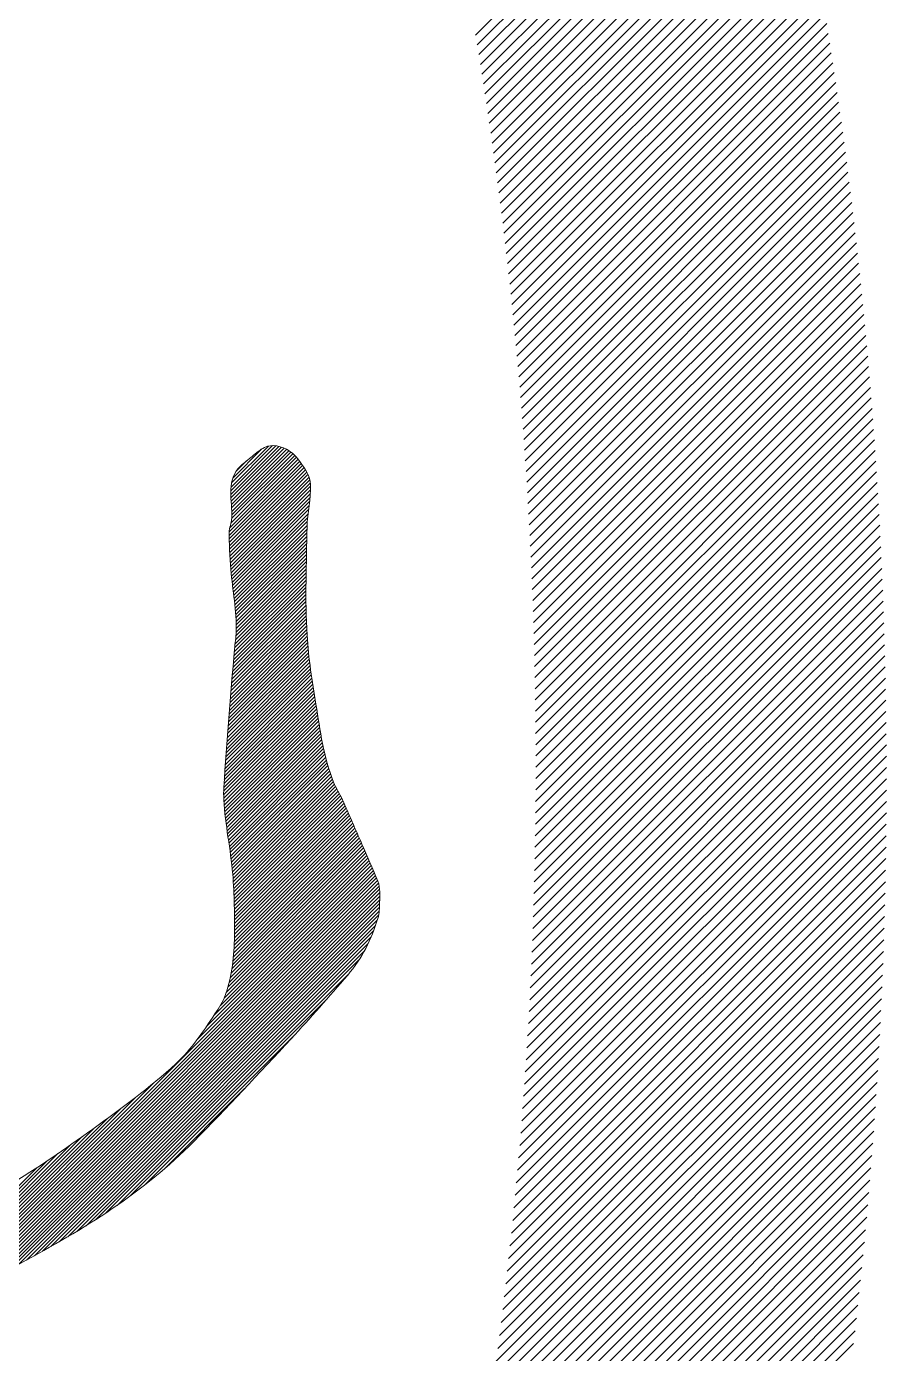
# Model space of a CAD drawing. Header units: inches. Extents: x 35 to 2894, y 23 to 617.
# Drawn here: x 1874.63 to 1876.779, y 129.671 to 132.988 of the extents above; entities that cross this region are included whole.
import ezdxf

# ---------------------------------------------------------------- set-up
doc = ezdxf.new("R2010")
doc.units = ezdxf.units.IN
doc.header["$MEASUREMENT"] = 0
doc.layers.add('ONDOCS', color=7, linetype='Continuous', lineweight=0)

msp = doc.modelspace()

# ---------------------------------------------------------------- linework, layer by layer
at = {"layer": 'ONDOCS', "color": 7, "linetype": 'Continuous', "lineweight": 0, "ltscale": 100}
for p, q in [((1875.7524, 132.9669), (1876.4947, 133.7093)), ((1875.7564, 132.9426), (1876.4998, 133.6861)), ((1875.7603, 132.9183), (1876.5049, 133.6629)), ((1875.7642, 132.8939), (1876.5099, 133.6396)), ((1875.7681, 132.8694), (1876.5149, 133.6163)), ((1875.7719, 132.8449), (1876.5198, 133.5929)), ((1875.7756, 132.8204), (1876.5247, 133.5695)), ((1875.7793, 132.7958), (1876.5296, 133.5461)), ((1875.783, 132.7712), (1876.5344, 133.5226)), ((1875.7866, 132.7465), (1876.5392, 133.4991)), ((1875.7902, 132.7218), (1876.544, 133.4756)), ((1875.7937, 132.697), (1876.5487, 133.452)), ((1875.7971, 132.6722), (1876.5533, 133.4283)), ((1875.8005, 132.6473), (1876.5579, 133.4047)), ((1875.8039, 132.6223), (1876.5625, 133.3809)), ((1875.8072, 132.5974), (1876.5671, 133.3572)), ((1875.8105, 132.5723), (1876.5716, 133.3334)), ((1875.8137, 132.5472), (1876.576, 133.3096)), ((1875.8169, 132.5221), (1876.5804, 133.2857)), ((1875.82, 132.4969), (1876.5848, 133.2617)), ((1875.823, 132.4717), (1876.5891, 133.2378)), ((1875.826, 132.4464), (1876.5934, 133.2138)), ((1875.829, 132.421), (1876.5977, 133.1897)), ((1875.8319, 132.3957), (1876.6019, 133.1656)), ((1875.8347, 132.3702), (1876.606, 133.1415)), ((1875.8375, 132.3447), (1876.6101, 133.1173)), ((1875.8403, 132.3191), (1876.6142, 133.0931)), ((1875.8429, 132.2935), (1876.6182, 133.0688)), ((1875.8456, 132.2679), (1876.6222, 133.0445)), ((1875.8482, 132.2422), (1876.6262, 133.0202)), ((1875.8507, 132.2164), (1876.6301, 132.9958)), ((1875.8531, 132.1906), (1876.6339, 132.9713)), ((1875.8556, 132.1647), (1876.6377, 132.9468)), ((1875.8579, 132.1387), (1876.6415, 132.9223)), ((1875.8602, 132.1127), (1876.6452, 132.8977)), ((1875.8625, 132.0867), (1876.6489, 132.8731)), ((1875.8646, 132.0606), (1876.6525, 132.8484)), ((1875.8668, 132.0344), (1876.6561, 132.8237)), ((1875.8689, 132.0082), (1876.6596, 132.799)), ((1875.8709, 131.9819), (1876.6631, 132.7742)), ((1875.8728, 131.9556), (1876.6666, 132.7493)), ((1875.8747, 131.9292), (1876.67, 132.7244)), ((1875.8766, 131.9027), (1876.6733, 132.6995)), ((1875.8784, 131.8762), (1876.6766, 132.6745)), ((1875.8801, 131.8497), (1876.6799, 132.6495)), ((1875.8817, 131.823), (1876.6831, 132.6244)), ((1875.8833, 131.7963), (1876.6862, 132.5992)), ((1875.8849, 131.7696), (1876.6894, 132.5741)), ((1875.8864, 131.7428), (1876.6924, 132.5488)), ((1875.8878, 131.7159), (1876.6955, 132.5236)), ((1875.8891, 131.689), (1876.6984, 132.4982)), ((1875.8904, 131.662), (1876.7014, 132.4729)), ((1875.8917, 131.6349), (1876.7042, 132.4474)), ((1875.8928, 131.6078), (1876.7071, 132.422)), ((1875.894, 131.5806), (1876.7098, 132.3965)), ((1875.895, 131.5533), (1876.7126, 132.3709)), ((1875.896, 131.526), (1876.7152, 132.3453)), ((1875.8969, 131.4986), (1876.7179, 132.3196)), ((1875.8977, 131.4712), (1876.7204, 132.2939)), ((1875.8985, 131.4437), (1876.723, 132.2681)), ((1875.8992, 131.4161), (1876.7254, 132.2423)), ((1875.8999, 131.3885), (1876.7279, 132.2164)), ((1875.9005, 131.3607), (1876.7302, 132.1905)), ((1875.901, 131.333), (1876.7326, 132.1645)), ((1875.9014, 131.3051), (1876.7348, 132.1385)), ((1875.9018, 131.2772), (1876.737, 132.1124)), ((1875.9021, 131.2492), (1876.7392, 132.0863)), ((1875.9024, 131.2212), (1876.7413, 132.0601)), ((1875.9025, 131.193), (1876.7434, 132.0339)), ((1875.9026, 131.1648), (1876.7454, 132.0076)), ((1875.9027, 131.1366), (1876.7473, 131.9812)), ((1875.1404, 131.8277), (1875.2529, 131.9401)), ((1875.1405, 131.8188), (1875.2604, 131.9387)), ((1875.1408, 131.8102), (1875.2674, 131.9367)), ((1875.141, 131.8372), (1875.2444, 131.9407)), ((1875.1413, 131.8017), (1875.2738, 131.9342)), ((1875.1418, 131.7933), (1875.2798, 131.9313)), ((1875.1424, 131.8475), (1875.2344, 131.9395)), ((1875.1454, 131.8595), (1875.2183, 131.9324)), ((1875.9026, 131.1082), (1876.7492, 131.9548)), ((1875.1363, 131.7252), (1875.3127, 131.9016)), ((1875.1376, 131.7355), (1875.3089, 131.9067)), ((1875.1411, 131.7479), (1875.3048, 131.9116)), ((1875.1423, 131.7849), (1875.2855, 131.928)), ((1875.1424, 131.7581), (1875.3005, 131.9162)), ((1875.1427, 131.7763), (1875.2908, 131.9244)), ((1875.1428, 131.7675), (1875.2958, 131.9205)), ((1875.1534, 131.8764), (1875.1793, 131.9023)), ((1875.9023, 131.0514), (1876.7528, 131.9019)), ((1875.9025, 131.0798), (1876.7511, 131.9284)), ((1875.1363, 131.7163), (1875.3163, 131.8963)), ((1875.1364, 131.7075), (1875.3199, 131.891)), ((1875.1367, 131.6988), (1875.3235, 131.8856)), ((1875.137, 131.6902), (1875.327, 131.8801)), ((1875.1374, 131.6816), (1875.3302, 131.8745)), ((1875.1379, 131.6731), (1875.3333, 131.8685)), ((1875.9021, 131.0228), (1876.7546, 131.8753)), ((1875.1384, 131.6647), (1875.3359, 131.8622)), ((1875.1389, 131.6563), (1875.3381, 131.8555)), ((1875.1395, 131.6479), (1875.3395, 131.8479)), ((1875.1401, 131.6396), (1875.3399, 131.8394)), ((1875.9017, 130.9942), (1876.7563, 131.8487)), ((1875.1407, 131.6312), (1875.3398, 131.8304)), ((1875.1413, 131.6229), (1875.3393, 131.8209)), ((1875.1421, 131.6147), (1875.3385, 131.8112)), ((1875.1429, 131.6066), (1875.3374, 131.8012)), ((1875.9013, 130.9655), (1876.7579, 131.822)), ((1875.1438, 131.5986), (1875.3362, 131.791)), ((1875.1447, 131.5906), (1875.3348, 131.7807)), ((1875.1457, 131.5826), (1875.3336, 131.7705)), ((1875.9003, 130.9078), (1876.7609, 131.7685)), ((1875.9008, 130.9367), (1876.7594, 131.7953)), ((1875.1467, 131.5747), (1875.3325, 131.7604)), ((1875.1477, 131.5667), (1875.3316, 131.7507)), ((1875.1487, 131.5588), (1875.3311, 131.7412)), ((1875.1496, 131.5508), (1875.3309, 131.7321)), ((1875.8997, 130.8789), (1876.7624, 131.7416)), ((1875.1505, 131.5427), (1875.3308, 131.723)), ((1875.1514, 131.5347), (1875.3306, 131.7138)), ((1875.1522, 131.5265), (1875.3304, 131.7047)), ((1875.8989, 130.8499), (1876.7638, 131.7147)), ((1875.1529, 131.5182), (1875.3302, 131.6956)), ((1875.1534, 131.5099), (1875.33, 131.6864)), ((1875.1538, 131.5013), (1875.3298, 131.6773)), ((1875.1541, 131.4927), (1875.3296, 131.6681)), ((1875.8982, 130.8208), (1876.7651, 131.6878)), ((1875.1533, 131.465), (1875.329, 131.6408)), ((1875.1539, 131.4746), (1875.3292, 131.6499)), ((1875.1541, 131.4838), (1875.3294, 131.659)), ((1875.8963, 130.7624), (1876.7676, 131.6337)), ((1875.8973, 130.7917), (1876.7664, 131.6608)), ((1875.149, 131.425), (1875.3285, 131.6044)), ((1875.1499, 131.4348), (1875.3286, 131.6135)), ((1875.151, 131.4448), (1875.3287, 131.6226)), ((1875.1522, 131.455), (1875.3289, 131.6317)), ((1875.8953, 130.7331), (1876.7688, 131.6066)), ((1875.1458, 131.386), (1875.3283, 131.5685)), ((1875.1466, 131.3957), (1875.3283, 131.5774)), ((1875.1474, 131.4055), (1875.3283, 131.5864)), ((1875.1482, 131.4152), (1875.3284, 131.5954)), ((1875.8942, 130.7037), (1876.7699, 131.5794)), ((1875.1425, 131.347), (1875.3286, 131.533)), ((1875.1433, 131.3567), (1875.3284, 131.5418)), ((1875.1441, 131.3665), (1875.3283, 131.5507)), ((1875.1449, 131.3762), (1875.3283, 131.5595)), ((1875.893, 130.6742), (1876.7709, 131.5521)), ((1875.1401, 131.3178), (1875.3292, 131.5068)), ((1875.1409, 131.3275), (1875.3289, 131.5155)), ((1875.1417, 131.3372), (1875.3287, 131.5242)), ((1875.8918, 130.6447), (1876.7719, 131.5248)), ((1875.137, 131.2789), (1875.3307, 131.4725)), ((1875.1378, 131.2886), (1875.3302, 131.481)), ((1875.1386, 131.2983), (1875.3299, 131.4896)), ((1875.1394, 131.308), (1875.3295, 131.4982)), ((1875.889, 130.5853), (1876.7737, 131.47)), ((1875.8904, 130.615), (1876.7729, 131.4975)), ((1875.134, 131.2401), (1875.3331, 131.4392)), ((1875.1347, 131.2498), (1875.3324, 131.4474)), ((1875.1355, 131.2595), (1875.3318, 131.4557)), ((1875.1363, 131.2692), (1875.3312, 131.4641)), ((1875.8875, 130.5555), (1876.7745, 131.4425)), ((1875.131, 131.2014), (1875.3365, 131.4068)), ((1875.1318, 131.211), (1875.3356, 131.4148)), ((1875.1325, 131.2207), (1875.3347, 131.4229)), ((1875.1332, 131.2304), (1875.3339, 131.431)), ((1875.8859, 130.5256), (1876.7753, 131.415)), ((1875.1275, 131.1531), (1875.3417, 131.3673)), ((1875.1282, 131.1628), (1875.3406, 131.3752)), ((1875.1289, 131.1724), (1875.3395, 131.383)), ((1875.1296, 131.182), (1875.3385, 131.3909)), ((1875.1303, 131.1917), (1875.3375, 131.3988)), ((1875.8842, 130.4956), (1876.776, 131.3874)), ((1875.1249, 131.1147), (1875.3464, 131.3363)), ((1875.1255, 131.1243), (1875.3452, 131.344)), ((1875.1262, 131.1339), (1875.344, 131.3517)), ((1875.1269, 131.1435), (1875.3429, 131.3595)), ((1875.8824, 130.4655), (1876.7766, 131.3597)), ((1875.1226, 131.0767), (1875.3513, 131.3054)), ((1875.123, 131.086), (1875.3501, 131.3131)), ((1875.1236, 131.0956), (1875.3489, 131.3208)), ((1875.1242, 131.1051), (1875.3476, 131.3285)), ((1875.8786, 130.4051), (1876.7776, 131.3042)), ((1875.8805, 130.4354), (1876.7771, 131.332)), ((1875.1226, 131.0677), (1875.3526, 131.2977)), ((1875.1228, 131.059), (1875.3538, 131.29)), ((1875.1233, 131.0505), (1875.3551, 131.2823)), ((1875.1239, 131.0422), (1875.3563, 131.2746)), ((1875.8766, 130.3748), (1876.7781, 131.2763)), ((1875.1246, 131.0339), (1875.3575, 131.2669)), ((1875.1253, 131.0258), (1875.3588, 131.2592)), ((1875.1262, 131.0177), (1875.36, 131.2515)), ((1875.1271, 131.0096), (1875.3613, 131.2438)), ((1875.128, 131.0017), (1875.3625, 131.2361)), ((1875.8744, 130.3444), (1876.7784, 131.2484)), ((1875.1291, 130.9937), (1875.3638, 131.2285)), ((1875.1301, 130.9858), (1875.3652, 131.2209)), ((1875.1312, 130.978), (1875.3665, 131.2133)), ((1875.1323, 130.9701), (1875.3679, 131.2058)), ((1875.8722, 130.3139), (1876.7787, 131.2204)), ((1875.1334, 130.9623), (1875.3694, 131.1983)), ((1875.1346, 130.9545), (1875.3709, 131.1909)), ((1875.1357, 130.9467), (1875.3725, 131.1835)), ((1875.1368, 130.9389), (1875.3741, 131.1762)), ((1875.1379, 130.9311), (1875.3758, 131.169)), ((1875.8699, 130.2833), (1876.779, 131.1923)), ((1875.139, 130.9232), (1875.3776, 131.1618)), ((1875.1401, 130.9153), (1875.3794, 131.1547)), ((1875.1411, 130.9074), (1875.3813, 131.1476)), ((1875.1421, 130.8994), (1875.3833, 131.1407)), ((1875.865, 130.2218), (1876.7793, 131.136)), ((1875.8675, 130.2526), (1876.7791, 131.1642)), ((1875.143, 130.8914), (1875.3854, 131.1338)), ((1875.1439, 130.8833), (1875.3875, 131.127)), ((1875.1446, 130.8752), (1875.3898, 131.1203)), ((1875.1453, 130.867), (1875.3921, 131.1137)), ((1875.146, 130.8587), (1875.3945, 131.1071)), ((1875.8625, 130.1909), (1876.7793, 131.1078)), ((1875.1466, 130.8503), (1875.397, 131.1007)), ((1875.1471, 130.8419), (1875.3996, 131.0944)), ((1875.1476, 130.8334), (1875.4025, 131.0883)), ((1875.148, 130.8249), (1875.4055, 131.0824)), ((1875.1484, 130.8163), (1875.4087, 131.0766)), ((1875.1487, 130.8077), (1875.4118, 131.0708)), ((1875.8598, 130.16), (1876.7793, 131.0795)), ((1875.1489, 130.799), (1875.4149, 131.065)), ((1875.1492, 130.7903), (1875.4179, 131.059)), ((1875.1494, 130.7816), (1875.4206, 131.0528)), ((1875.1495, 130.7728), (1875.4234, 131.0466)), ((1875.1496, 130.7639), (1875.4261, 131.0404)), ((1875.857, 130.1289), (1876.7792, 131.0511)), ((1875.1495, 130.7102), (1875.4425, 131.0032)), ((1875.1496, 130.7192), (1875.4398, 131.0094)), ((1875.1497, 130.755), (1875.4289, 131.0342)), ((1875.1497, 130.7461), (1875.4316, 131.028)), ((1875.1497, 130.7372), (1875.4343, 131.0218)), ((1875.1497, 130.7282), (1875.4371, 131.0156)), ((1875.8541, 130.0977), (1876.779, 131.0226)), ((1875.147, 130.663), (1875.4562, 130.9721)), ((1875.1479, 130.6728), (1875.4535, 130.9784)), ((1875.1485, 130.6823), (1875.4507, 130.9846)), ((1875.149, 130.6918), (1875.448, 130.9908)), ((1875.1493, 130.701), (1875.4453, 130.997)), ((1875.8512, 130.0665), (1876.7788, 130.9941)), ((1875.139, 130.6103), (1875.4698, 130.9411)), ((1875.1413, 130.6215), (1875.4671, 130.9473)), ((1875.1432, 130.6323), (1875.4644, 130.9535)), ((1875.1447, 130.6428), (1875.4616, 130.9597)), ((1875.146, 130.653), (1875.4589, 130.9659)), ((1875.845, 130.0037), (1876.7782, 130.9369)), ((1875.8481, 130.0351), (1876.7785, 130.9655)), ((1875.098, 130.5156), (1875.4862, 130.9038)), ((1875.1145, 130.5411), (1875.4835, 130.9101)), ((1875.1239, 130.5594), (1875.4808, 130.9163)), ((1875.1291, 130.5735), (1875.478, 130.9225)), ((1875.133, 130.5864), (1875.4753, 130.9287)), ((1875.1363, 130.5986), (1875.4725, 130.9349)), ((1875.8417, 129.9721), (1876.7777, 130.9081)), ((1874.3975, 129.7883), (1875.4943, 130.8851)), ((1874.4137, 129.7955), (1875.497, 130.8788)), ((1874.4301, 129.803), (1875.4996, 130.8725)), ((1875.0569, 130.4566), (1875.4916, 130.8914)), ((1875.079, 130.4877), (1875.4889, 130.8976)), ((1875.8383, 129.9404), (1876.7772, 130.8793)), ((1874.4469, 129.8108), (1875.5022, 130.8662)), ((1874.4639, 129.8189), (1875.5048, 130.8598)), ((1874.4811, 129.8272), (1875.5074, 130.8535)), ((1874.4987, 129.8359), (1875.5097, 130.8469)), ((1874.5166, 129.8448), (1875.5114, 130.8396)), ((1875.8349, 129.9087), (1876.7767, 130.8505)), ((1874.5347, 129.854), (1875.5125, 130.8317)), ((1874.5532, 129.8635), (1875.5129, 130.8232)), ((1874.572, 129.8733), (1875.5128, 130.8142)), ((1874.591, 129.8835), (1875.5126, 130.805)), ((1875.8313, 129.8768), (1876.776, 130.8215)), ((1874.6104, 129.8939), (1875.5124, 130.7959)), ((1874.63, 129.9046), (1875.5122, 130.7867)), ((1874.6499, 129.9155), (1875.5115, 130.7771)), ((1875.8276, 129.8448), (1876.7753, 130.7925)), ((1874.67, 129.9267), (1875.5099, 130.7666)), ((1874.6906, 129.9383), (1875.5067, 130.7544)), ((1874.7116, 129.9504), (1875.5025, 130.7413)), ((1875.8238, 129.8128), (1876.7745, 130.7635)), ((1874.7331, 129.963), (1875.4975, 130.7273)), ((1874.7554, 129.9763), (1875.4914, 130.7123)), ((1875.816, 129.7483), (1876.7728, 130.7051)), ((1875.82, 129.7806), (1876.7737, 130.7343)), ((1874.7785, 129.9905), (1875.4839, 130.6959)), ((1874.8027, 130.0057), (1875.4743, 130.6773)), ((1875.8119, 129.7159), (1876.7718, 130.6758)), ((1874.8284, 130.0225), (1875.4608, 130.6549)), ((1875.8076, 129.6834), (1876.7707, 130.6464)), ((1874.8561, 130.0412), (1875.4363, 130.6214)), ((1875.8033, 129.6508), (1876.7695, 130.617)), ((1875.7989, 129.618), (1876.7683, 130.5875)), ((1874.8871, 130.0633), (1875.3805, 130.5567)), ((1875.7943, 129.5852), (1876.767, 130.5579)), ((1875.7896, 129.5522), (1876.7656, 130.5282)), ((1875.7849, 129.5191), (1876.7642, 130.4984)), ((1874.924, 130.0912), (1875.2976, 130.4648)), ((1875.7749, 129.4526), (1876.761, 130.4387)), ((1875.7799, 129.4859), (1876.7626, 130.4686)), ((1875.7698, 129.4192), (1876.7593, 130.4087)), ((1875.7645, 129.3856), (1876.7576, 130.3787)), ((1874.3817, 129.7814), (1874.9469, 130.3466)), ((1875.7591, 129.3519), (1876.7557, 130.3485)), ((1874.3663, 129.7749), (1874.9026, 130.3113)), ((1874.9745, 130.1328), (1875.1749, 130.3332)), ((1875.7536, 129.3181), (1876.7538, 130.3183)), ((1874.3513, 129.7689), (1874.8657, 130.2833)), ((1875.7479, 129.2841), (1876.7518, 130.288)), ((1874.3367, 129.7632), (1874.832, 130.2586)), ((1875.7422, 129.2501), (1876.7497, 130.2576)), ((1874.3088, 129.7532), (1874.7683, 130.2127)), ((1874.3225, 129.758), (1874.7998, 130.2353)), ((1875.7362, 129.2159), (1876.7475, 130.2271)), ((1874.2954, 129.7488), (1874.7377, 130.1911)), ((1875.7302, 129.1815), (1876.7453, 130.1966)), ((1874.2699, 129.7411), (1874.6807, 130.152)), ((1874.2824, 129.7448), (1874.7085, 130.1708)), ((1875.724, 129.147), (1876.7429, 130.1659)), ((1874.2576, 129.7378), (1874.6545, 130.1347)), ((1875.7177, 129.1124), (1876.7405, 130.1352)), ((1875.7047, 129.0428), (1876.7354, 130.0735)), ((1875.7112, 129.0777), (1876.738, 130.1044)), ((1875.6979, 129.0078), (1876.7327, 130.0425)), ((1875.691, 128.9726), (1876.7299, 130.0114)), ((1875.684, 128.9373), (1876.727, 129.9803)), ((1875.6768, 128.9018), (1876.7241, 129.949)), ((1875.6695, 128.8662), (1876.721, 129.9177)), ((1875.662, 128.8304), (1876.7179, 129.8862)), ((1875.6544, 128.7945), (1876.7146, 129.8547)), ((1875.6466, 128.7584), (1876.7113, 129.8231)), ((1875.6386, 128.7221), (1876.7079, 129.7914)), ((1875.6305, 128.6857), (1876.7044, 129.7596)), ((1875.6222, 128.6491), (1876.7008, 129.7277)), ((1875.6138, 128.6124), (1876.697, 129.6956))]:
    msp.add_line(p, q, dxfattribs=at)
msp.add_open_spline([(1872.9634, 131.5687), (1872.984, 131.5865), (1873.0046, 131.6041), (1873.0252, 131.6219), (1873.05, 131.6429), (1873.075, 131.6634), (1873.1004, 131.6838), (1873.128, 131.7058), (1873.1594, 131.721), (1873.1935, 131.7326), (1873.2167, 131.7404), (1873.2407, 131.7424), (1873.2643, 131.7458), (1873.2729, 131.747), (1873.2827, 131.752), (1873.2909, 131.7458), (1873.3041, 131.7356), (1873.3017, 131.7186), (1873.3085, 131.706), (1873.3207, 131.6836), (1873.3363, 131.662), (1873.3483, 131.6395), (1873.3553, 131.6267), (1873.3411, 131.6077), (1873.3527, 131.5953), (1873.3703, 131.5765), (1873.3925, 131.5725), (1873.4147, 131.5687), (1873.4382, 131.5647), (1873.4628, 131.5621), (1873.4856, 131.5687), (1873.5226, 131.5795), (1873.56, 131.5945), (1873.5874, 131.6219), (1873.6254, 131.6598), (1873.6606, 131.699), (1873.698, 131.737), (1873.7303, 131.7696), (1873.7623, 131.8022), (1873.7953, 131.8342), (1873.8189, 131.8572), (1873.8465, 131.8748), (1873.8749, 131.8918), (1873.8963, 131.9044), (1873.9179, 131.9135), (1873.9413, 131.9229), (1873.9634, 131.9315), (1873.9854, 131.9405), (1874.0078, 131.9405), (1874.0356, 131.9405), (1874.064, 131.9313), (1874.0918, 131.9229), (1874.1346, 131.9096), (1874.1746, 131.8952), (1874.2158, 131.8786), (1874.2289, 131.8732), (1874.2403, 131.8666), (1874.2513, 131.8564), (1874.2571, 131.8508), (1874.2603, 131.84), (1874.2557, 131.8342), (1874.2445, 131.8208), (1874.2325, 131.8074), (1874.2202, 131.7944), (1874.1834, 131.7558), (1874.1498, 131.7144), (1874.1096, 131.6794), (1874.0692, 131.6441), (1874.0272, 131.6113), (1873.9856, 131.5775), (1873.9638, 131.5597), (1873.9411, 131.5425), (1873.9193, 131.5245), (1873.8901, 131.5003), (1873.8755, 131.4621), (1873.8485, 131.4361), (1873.8139, 131.4027), (1873.7767, 131.3718), (1873.7423, 131.3386), (1873.7227, 131.3198), (1873.7043, 131.3), (1873.6846, 131.281), (1873.6658, 131.2628), (1873.6444, 131.2472), (1873.6228, 131.2324), (1873.585, 131.2066), (1873.5316, 131.21), (1873.4944, 131.1838), (1873.4706, 131.167), (1873.4556, 131.1392), (1873.4323, 131.1217), (1873.4003, 131.0975), (1873.3627, 131.0807), (1873.3307, 131.0553), (1873.3093, 131.0385), (1873.2905, 131.0197), (1873.2731, 130.9979), (1873.2515, 130.9707), (1873.2345, 130.9423), (1873.2245, 130.9093), (1873.2169, 130.8845), (1873.2121, 130.8596), (1873.2111, 130.834), (1873.2083, 130.756), (1873.2093, 130.6776), (1873.2067, 130.5996), (1873.2041, 130.5227), (1873.1947, 130.4461), (1873.1935, 130.3695), (1873.1933, 130.3619), (1873.1957, 130.3547), (1873.1979, 130.3473), (1873.2045, 130.3254), (1873.2127, 130.3052), (1873.2245, 130.2852), (1873.2489, 130.2434), (1873.2781, 130.2066), (1873.3173, 130.1792), (1873.3509, 130.1556), (1873.3899, 130.1432), (1873.4235, 130.1216), (1873.4448, 130.108), (1873.4632, 130.0898), (1873.4856, 130.0774), (1873.5222, 130.0569), (1873.561, 130.0425), (1873.6006, 130.0287), (1873.6414, 130.0143), (1873.6816, 129.9999), (1873.7245, 129.9933), (1873.8203, 129.9781), (1873.9161, 129.9769), (1874.0122, 129.9755), (1874.1006, 129.9743), (1874.1898, 129.9659), (1874.2777, 129.9843), (1874.3019, 129.9895), (1874.3249, 129.9965), (1874.3485, 130.0021), (1874.3677, 130.0067), (1874.3869, 130.0105), (1874.4061, 130.0153), (1874.4683, 130.0307), (1874.5272, 130.0579), (1874.583, 130.0906), (1874.6574, 130.134), (1874.726, 130.1824), (1874.7955, 130.2322), (1874.8675, 130.284), (1874.9379, 130.3352), (1875.0035, 130.3959), (1875.0426, 130.4321), (1875.071, 130.4757), (1875.1008, 130.5199), (1875.1114, 130.5355), (1875.1212, 130.5505), (1875.1274, 130.5685), (1875.144, 130.6168), (1875.149, 130.6654), (1875.1496, 130.7146), (1875.15, 130.7662), (1875.1494, 130.818), (1875.1452, 130.8695), (1875.14, 130.9317), (1875.1264, 130.9931), (1875.123, 131.0553), (1875.1224, 131.0657), (1875.1224, 131.0761), (1875.123, 131.0863), (1875.1304, 131.2016), (1875.14, 131.3166), (1875.1496, 131.4315), (1875.1508, 131.4463), (1875.1536, 131.4611), (1875.154, 131.4759), (1875.1556, 131.5273), (1875.1444, 131.5791), (1875.1408, 131.6307), (1875.1384, 131.6632), (1875.136, 131.6958), (1875.1362, 131.728), (1875.1364, 131.7342), (1875.1396, 131.7398), (1875.1408, 131.7458), (1875.1486, 131.786), (1875.1304, 131.8306), (1875.1496, 131.8696), (1875.1592, 131.8894), (1875.1774, 131.8998), (1875.1938, 131.9139), (1875.2038, 131.9225), (1875.2138, 131.9305), (1875.2248, 131.9361), (1875.2428, 131.9455), (1875.2682, 131.9395), (1875.2867, 131.9273), (1875.2979, 131.9199), (1875.3057, 131.9117), (1875.3133, 131.9006), (1875.3261, 131.882), (1875.3393, 131.8642), (1875.3399, 131.8432), (1875.3409, 131.8078), (1875.3317, 131.7724), (1875.3311, 131.737), (1875.3295, 131.6469), (1875.3257, 131.5569), (1875.3311, 131.4669), (1875.3345, 131.4091), (1875.3439, 131.3518), (1875.3531, 131.2944), (1875.3639, 131.2284), (1875.3725, 131.1622), (1875.3973, 131.0995), (1875.4035, 131.0841), (1875.4129, 131.0705), (1875.4195, 131.0553), (1875.4359, 131.0185), (1875.4521, 130.9817), (1875.4681, 130.9447), (1875.4817, 130.9139), (1875.4951, 130.8843), (1875.5079, 130.8518), (1875.5147, 130.8346), (1875.5125, 130.8164), (1875.5125, 130.7986), (1875.5123, 130.7854), (1875.5119, 130.772), (1875.5079, 130.7588), (1875.4925, 130.7058), (1875.4677, 130.6584), (1875.4327, 130.6172), (1875.3865, 130.5625), (1875.3395, 130.5101), (1875.2913, 130.4579), (1875.2108, 130.3713), (1875.131, 130.2852), (1875.0478, 130.2012), (1874.9857, 130.1386), (1874.9175, 130.0828), (1874.8443, 130.0331), (1874.7699, 129.9827), (1874.6928, 129.9387), (1874.614, 129.8959), (1874.5472, 129.8595), (1874.4801, 129.8255), (1874.4105, 129.794), (1874.3531, 129.7682), (1874.2949, 129.7452), (1874.2335, 129.7322), (1874.1996, 129.7248), (1874.1658, 129.7196), (1874.1316, 129.7144), (1874.055, 129.7026), (1873.9788, 129.6888), (1873.9015, 129.6834), (1873.8339, 129.6786), (1873.7657, 129.6836), (1873.698, 129.6878), (1873.5828, 129.6952), (1873.4678, 129.7046), (1873.3527, 129.7144), (1873.2683, 129.7216), (1873.1845, 129.7312), (1873.1004, 129.7454), (1873.0658, 129.7512), (1873.0348, 129.7682), (1873.0032, 129.7852), (1872.9556, 129.8108), (1872.9152, 129.8397), (1872.8747, 129.8781), (1872.8519, 129.8999), (1872.8261, 129.9235), (1872.8261, 129.9533), (1872.8261, 129.9637), (1872.8261, 129.9741), (1872.8261, 129.9843), (1872.8261, 130.244), (1872.8261, 130.5037), (1872.8261, 130.7632), (1872.8261, 130.7648), (1872.8261, 130.7662), (1872.8261, 130.7676), (1872.8261, 130.7886), (1872.8027, 130.8072), (1872.7819, 130.812), (1872.7657, 130.8156), (1872.7493, 130.8142), (1872.7333, 130.812), (1872.7023, 130.8078), (1872.6713, 130.8028), (1872.6402, 130.7986), (1872.6256, 130.7966), (1872.6106, 130.795), (1872.596, 130.7942), (1872.5862, 130.7936), (1872.5768, 130.7986), (1872.5694, 130.8076), (1872.5553, 130.8244), (1872.555, 130.8423), (1872.5517, 130.8607), (1872.5497, 130.8722), (1872.5464, 130.8849), (1872.5517, 130.8961), (1872.564, 130.9218), (1872.5854, 130.9399), (1872.6093, 130.9536), (1872.64, 130.9712), (1872.6703, 130.9878), (1872.7022, 131.0023), (1872.7287, 131.0143), (1872.7554, 131.0257), (1872.7819, 131.0377), (1872.8059, 131.0486), (1872.8308, 131.0572), (1872.8527, 131.0731), (1872.8735, 131.0882), (1872.8862, 131.1105), (1872.9014, 131.1306), (1872.9108, 131.1432), (1872.9204, 131.1557), (1872.9292, 131.1687), (1872.9394, 131.1837), (1872.9472, 131.2004), (1872.9581, 131.215), (1872.9613, 131.2193), (1872.9645, 131.2237), (1872.9677, 131.228), (1872.9663, 131.3416), (1872.9648, 131.4552), (1872.9633, 131.5687)], degree=3, knots=[0, 0, 0, 0, 0.006744, 0.006744, 0.006744, 0.014798, 0.014798, 0.014798, 0.023469, 0.023469, 0.023469, 0.029422, 0.029422, 0.029422, 0.031617, 0.031617, 0.031617, 0.035219, 0.035219, 0.035219, 0.041616, 0.041616, 0.041616, 0.045292, 0.045292, 0.045292, 0.050863, 0.050863, 0.050863, 0.056715, 0.056715, 0.056715, 0.066202, 0.066202, 0.066202, 0.079394, 0.079394, 0.079394, 0.090773, 0.090773, 0.090773, 0.098894, 0.098894, 0.098894, 0.104948, 0.104948, 0.104948, 0.110626, 0.110626, 0.110626, 0.117727, 0.117727, 0.117727, 0.128601, 0.128601, 0.128601, 0.132051, 0.132051, 0.132051, 0.133916, 0.133916, 0.133916, 0.13832, 0.13832, 0.13832, 0.151512, 0.151512, 0.151512, 0.164764, 0.164764, 0.164764, 0.17179, 0.17179, 0.17179, 0.181157, 0.181157, 0.181157, 0.193065, 0.193065, 0.193065, 0.199789, 0.199789, 0.199789, 0.2063, 0.2063, 0.2063, 0.217644, 0.217644, 0.217644, 0.224885, 0.224885, 0.224885, 0.234928, 0.234928, 0.234928, 0.241652, 0.241652, 0.241652, 0.25, 0.25, 0.25, 0.254398, 0.254398, 0.254398, 0.267904, 0.267904, 0.267904, 0.281175, 0.281175, 0.281175, 0.282475, 0.282475, 0.282475, 0.286355, 0.286355, 0.286355, 0.294481, 0.294481, 0.294481, 0.301435, 0.301435, 0.301435, 0.305818, 0.305818, 0.305818, 0.313011, 0.313011, 0.313011, 0.320431, 0.320431, 0.320431, 0.337023, 0.337023, 0.337023, 0.352319, 0.352319, 0.352319, 0.356521, 0.356521, 0.356521, 0.35992, 0.35992, 0.35992, 0.370994, 0.370994, 0.370994, 0.385692, 0.385692, 0.385692, 0.400933, 0.400933, 0.400933, 0.410005, 0.410005, 0.410005, 0.413198, 0.413198, 0.413198, 0.421702, 0.421702, 0.421702, 0.430623, 0.430623, 0.430623, 0.4414, 0.4414, 0.4414, 0.443183, 0.443183, 0.443183, 0.463115, 0.463115, 0.463115, 0.465676, 0.465676, 0.465676, 0.474626, 0.474626, 0.474626, 0.480237, 0.480237, 0.480237, 0.481288, 0.481288, 0.481288, 0.48844, 0.48844, 0.48844, 0.492043, 0.492043, 0.492043, 0.494235, 0.494235, 0.494235, 0.497838, 0.497838, 0.497838, 0.5, 0.5, 0.5, 0.502912, 0.502912, 0.502912, 0.507811, 0.507811, 0.507811, 0.520219, 0.520219, 0.520219, 0.528217, 0.528217, 0.528217, 0.537395, 0.537395, 0.537395, 0.539669, 0.539669, 0.539669, 0.545225, 0.545225, 0.545225, 0.549873, 0.549873, 0.549873, 0.552322, 0.552322, 0.552322, 0.554164, 0.554164, 0.554164, 0.561535, 0.561535, 0.561535, 0.571332, 0.571332, 0.571332, 0.587591, 0.587591, 0.587591, 0.599727, 0.599727, 0.599727, 0.612042, 0.612042, 0.612042, 0.622503, 0.622503, 0.622503, 0.631123, 0.631123, 0.631123, 0.635872, 0.635872, 0.635872, 0.646545, 0.646545, 0.646545, 0.655904, 0.655904, 0.655904, 0.671816, 0.671816, 0.671816, 0.683498, 0.683498, 0.683498, 0.688333, 0.688333, 0.688333, 0.695616, 0.695616, 0.695616, 0.699735, 0.699735, 0.699735, 0.701159, 0.701159, 0.701159, 0.736959, 0.736959, 0.736959, 0.737162, 0.737162, 0.737162, 0.740039, 0.740039, 0.740039, 0.742276, 0.742276, 0.742276, 0.746591, 0.746591, 0.746591, 0.748635, 0.748635, 0.748635, 0.75, 0.75, 0.75, 0.750994, 0.750994, 0.750994, 0.751622, 0.751622, 0.751622, 0.753067, 0.753067, 0.753067, 0.75493, 0.75493, 0.75493, 0.756477, 0.756477, 0.756477, 0.757883, 0.757883, 0.757883, 0.759221, 0.759221, 0.759221, 0.760058, 0.760058, 0.760058, 0.761027, 0.761027, 0.761027, 0.761314, 0.761314, 0.761314, 1, 1, 1, 1], dxfattribs=at)

doc.saveas('drawing.dxf')
